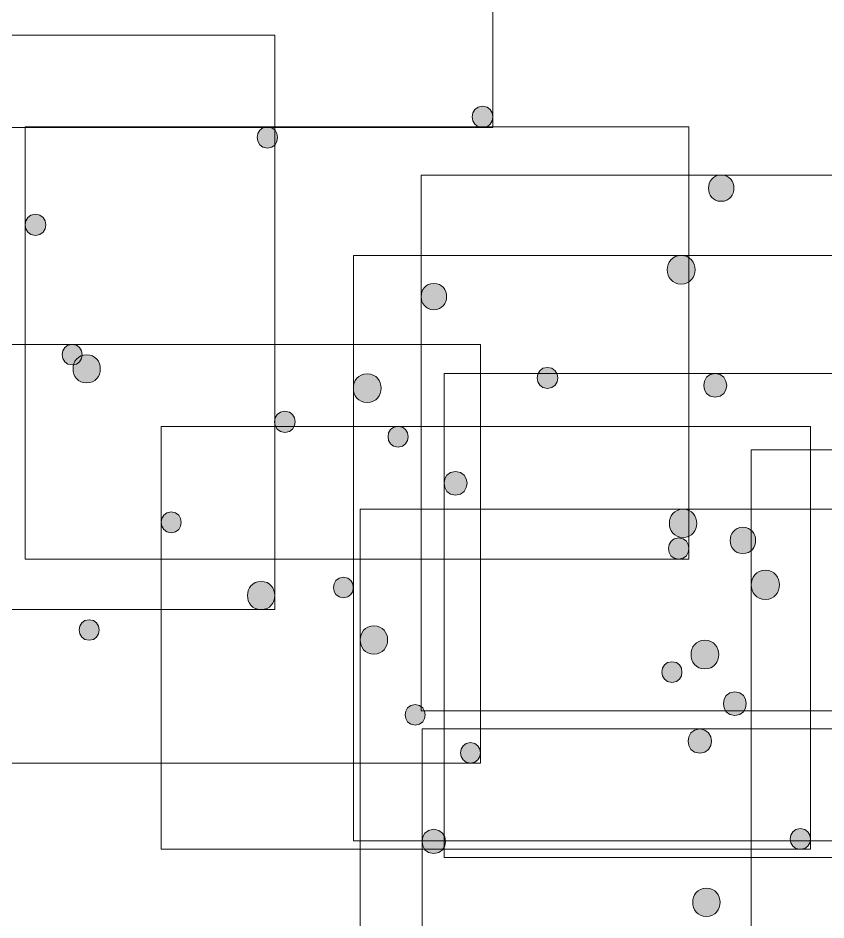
# Model space of a CAD drawing. Header units: inches. Extents: x -261 to 1116, y -954 to 202.
# Drawn here: x 688.9 to 857.2, y -671.4 to -483.5 of the extents above; entities that cross this region are included whole.
import ezdxf

# ---------------------------------------------------------------- set-up
doc = ezdxf.new("R2010")
doc.units = ezdxf.units.IN
doc.header["$MEASUREMENT"] = 0
doc.layers.add('Layer 1', color=7, linetype='Continuous')

# ---------------------------------------------------------------- blocks, each defined once
blk = doc.blocks.new('block 111')
at = {"layer": 'Layer 1', "true_color": 0x231f20}
h = blk.add_hatch(color=250, dxfattribs=at)
h.dxf.hatch_style = 2
edge = h.paths.add_edge_path()
edge.add_spline(control_points=[(991.38, -648.55), (995.3, -648.55), (995.31, -642.47), (991.38, -642.47), (987.47, -642.47), (987.46, -648.55), (991.38, -648.55), (991.38, -648.55), (991.38, -648.55), (991.38, -648.55)], knot_values=[0, 0, 0, 0, 1, 1, 1, 2, 2, 2, 3, 3, 3, 3], degree=3, periodic=1)
at = {"layer": 'Layer 1', "lineweight": 0}
blk.add_open_spline([(991.38, -648.55), (995.3, -648.55), (995.31, -642.47), (991.38, -642.47), (987.47, -642.47), (987.46, -648.55), (991.38, -648.55), (991.38, -648.55), (991.38, -648.55), (991.38, -648.55)], degree=3, knots=[0, 0, 0, 0, 1, 1, 1, 2, 2, 2, 3, 3, 3, 3], dxfattribs=at)
blk = doc.blocks.new('block 112')
at = {"layer": 'Layer 1', "true_color": 0x231f20}
h = blk.add_hatch(color=250, dxfattribs=at)
h.dxf.hatch_style = 2
edge = h.paths.add_edge_path()
edge.add_spline(control_points=[(1029.03, -697.5), (1032.95, -697.5), (1032.96, -691.41), (1029.03, -691.41), (1025.12, -691.41), (1025.11, -697.5), (1029.03, -697.5), (1029.03, -697.5), (1029.03, -697.5), (1029.03, -697.5)], knot_values=[0, 0, 0, 0, 1, 1, 1, 2, 2, 2, 3, 3, 3, 3], degree=3, periodic=1)
at = {"layer": 'Layer 1', "lineweight": 0}
blk.add_open_spline([(1029.03, -697.5), (1032.95, -697.5), (1032.96, -691.41), (1029.03, -691.41), (1025.12, -691.41), (1025.11, -697.5), (1029.03, -697.5), (1029.03, -697.5), (1029.03, -697.5), (1029.03, -697.5)], degree=3, knots=[0, 0, 0, 0, 1, 1, 1, 2, 2, 2, 3, 3, 3, 3], dxfattribs=at)
blk = doc.blocks.new('block 113')
at = {"layer": 'Layer 1', "true_color": 0x231f20}
h = blk.add_hatch(color=250, dxfattribs=at)
h.dxf.hatch_style = 2
edge = h.paths.add_edge_path()
edge.add_spline(control_points=[(916.09, -661.1), (920, -661.1), (920.01, -655.02), (916.09, -655.02), (912.17, -655.02), (912.16, -661.1), (916.09, -661.1), (916.09, -661.1), (916.09, -661.1), (916.09, -661.1)], knot_values=[0, 0, 0, 0, 1, 1, 1, 2, 2, 2, 3, 3, 3, 3], degree=3, periodic=1)
at = {"layer": 'Layer 1', "lineweight": 0}
blk.add_open_spline([(916.09, -661.1), (920, -661.1), (920.01, -655.02), (916.09, -655.02), (912.17, -655.02), (912.16, -661.1), (916.09, -661.1), (916.09, -661.1), (916.09, -661.1), (916.09, -661.1)], degree=3, knots=[0, 0, 0, 0, 1, 1, 1, 2, 2, 2, 3, 3, 3, 3], dxfattribs=at)
blk = doc.blocks.new('block 114')
at = {"layer": 'Layer 1', "true_color": 0x231f20}
h = blk.add_hatch(color=250, dxfattribs=at)
h.dxf.hatch_style = 2
edge = h.paths.add_edge_path()
edge.add_spline(control_points=[(911.07, -579.53), (914.98, -579.53), (914.99, -573.44), (911.07, -573.44), (907.15, -573.44), (907.14, -579.53), (911.07, -579.53), (911.07, -579.53), (911.07, -579.53), (911.07, -579.53)], knot_values=[0, 0, 0, 0, 1, 1, 1, 2, 2, 2, 3, 3, 3, 3], degree=3, periodic=1)
at = {"layer": 'Layer 1', "lineweight": 0}
blk.add_open_spline([(911.07, -579.53), (914.98, -579.53), (914.99, -573.44), (911.07, -573.44), (907.15, -573.44), (907.14, -579.53), (911.07, -579.53), (911.07, -579.53), (911.07, -579.53), (911.07, -579.53)], degree=3, knots=[0, 0, 0, 0, 1, 1, 1, 2, 2, 2, 3, 3, 3, 3], dxfattribs=at)
blk = doc.blocks.new('block 115')
at = {"layer": 'Layer 1', "true_color": 0x231f20}
h = blk.add_hatch(color=250, dxfattribs=at)
h.dxf.hatch_style = 2
edge = h.paths.add_edge_path()
edge.add_spline(control_points=[(844.55, -604.63), (848.47, -604.63), (848.48, -598.54), (844.55, -598.54), (840.64, -598.54), (840.63, -604.63), (844.55, -604.63), (844.55, -604.63), (844.55, -604.63), (844.55, -604.63)], knot_values=[0, 0, 0, 0, 1, 1, 1, 2, 2, 2, 3, 3, 3, 3], degree=3, periodic=1)
at = {"layer": 'Layer 1', "lineweight": 0}
blk.add_open_spline([(844.55, -604.63), (848.47, -604.63), (848.48, -598.54), (844.55, -598.54), (840.64, -598.54), (840.63, -604.63), (844.55, -604.63), (844.55, -604.63), (844.55, -604.63), (844.55, -604.63)], degree=3, knots=[0, 0, 0, 0, 1, 1, 1, 2, 2, 2, 3, 3, 3, 3], dxfattribs=at)
blk = doc.blocks.new('block 110')
at = {"layer": 'Layer 1', "lineweight": 0}
blk.add_lwpolyline([(841.62, -697.5), (1031.97, -697.5), (1031.97, -573.44), (841.62, -573.44), (841.62, -697.5)], dxfattribs=at)
at = {"layer": 'Layer 1'}
for name in ['block 114', 'block 115', 'block 111', 'block 113', 'block 112']:
    blk.add_blockref(name, (0, 0), dxfattribs=at)
blk = doc.blocks.new('block 136')
at = {"layer": 'Layer 1', "true_color": 0x231f20}
h = blk.add_hatch(color=250, dxfattribs=at)
h.dxf.hatch_style = 2
edge = h.paths.add_edge_path()
edge.add_spline(control_points=[(799.17, -560.69), (802.01, -560.69), (802.01, -556.27), (799.17, -556.27), (796.32, -556.27), (796.32, -560.69), (799.17, -560.69), (799.17, -560.69), (799.17, -560.69), (799.17, -560.69)], knot_values=[0, 0, 0, 0, 1, 1, 1, 2, 2, 2, 3, 3, 3, 3], degree=3, periodic=1)
at = {"layer": 'Layer 1', "lineweight": 0}
blk.add_open_spline([(799.17, -560.69), (802.01, -560.69), (802.01, -556.27), (799.17, -556.27), (796.32, -556.27), (796.32, -560.69), (799.17, -560.69), (799.17, -560.69), (799.17, -560.69), (799.17, -560.69)], degree=3, knots=[0, 0, 0, 0, 1, 1, 1, 2, 2, 2, 3, 3, 3, 3], dxfattribs=at)
blk = doc.blocks.new('block 137')
at = {"layer": 'Layer 1', "true_color": 0x231f20}
h = blk.add_hatch(color=250, dxfattribs=at)
h.dxf.hatch_style = 2
edge = h.paths.add_edge_path()
edge.add_spline(control_points=[(826.5, -596.23), (829.35, -596.23), (829.35, -591.81), (826.5, -591.81), (823.66, -591.81), (823.65, -596.23), (826.5, -596.23), (826.5, -596.23), (826.5, -596.23), (826.5, -596.23)], knot_values=[0, 0, 0, 0, 1, 1, 1, 2, 2, 2, 3, 3, 3, 3], degree=3, periodic=1)
at = {"layer": 'Layer 1', "lineweight": 0}
blk.add_open_spline([(826.5, -596.23), (829.35, -596.23), (829.35, -591.81), (826.5, -591.81), (823.66, -591.81), (823.65, -596.23), (826.5, -596.23), (826.5, -596.23), (826.5, -596.23), (826.5, -596.23)], degree=3, knots=[0, 0, 0, 0, 1, 1, 1, 2, 2, 2, 3, 3, 3, 3], dxfattribs=at)
blk = doc.blocks.new('block 138')
at = {"layer": 'Layer 1', "true_color": 0x231f20}
h = blk.add_hatch(color=250, dxfattribs=at)
h.dxf.hatch_style = 2
edge = h.paths.add_edge_path()
edge.add_spline(control_points=[(744.49, -569.81), (747.33, -569.81), (747.34, -565.39), (744.49, -565.39), (741.65, -565.39), (741.64, -569.81), (744.49, -569.81), (744.49, -569.81), (744.49, -569.81), (744.49, -569.81)], knot_values=[0, 0, 0, 0, 1, 1, 1, 2, 2, 2, 3, 3, 3, 3], degree=3, periodic=1)
at = {"layer": 'Layer 1', "lineweight": 0}
blk.add_open_spline([(744.49, -569.81), (747.33, -569.81), (747.34, -565.39), (744.49, -565.39), (741.65, -565.39), (741.64, -569.81), (744.49, -569.81), (744.49, -569.81), (744.49, -569.81), (744.49, -569.81)], degree=3, knots=[0, 0, 0, 0, 1, 1, 1, 2, 2, 2, 3, 3, 3, 3], dxfattribs=at)
blk = doc.blocks.new('block 139')
at = {"layer": 'Layer 1', "true_color": 0x231f20}
h = blk.add_hatch(color=250, dxfattribs=at)
h.dxf.hatch_style = 2
edge = h.paths.add_edge_path()
edge.add_spline(control_points=[(740.84, -510.57), (743.69, -510.57), (743.69, -506.16), (740.84, -506.16), (738, -506.16), (738, -510.57), (740.84, -510.57), (740.84, -510.57), (740.84, -510.57), (740.84, -510.57)], knot_values=[0, 0, 0, 0, 1, 1, 1, 2, 2, 2, 3, 3, 3, 3], degree=3, periodic=1)
at = {"layer": 'Layer 1', "lineweight": 0}
blk.add_open_spline([(740.84, -510.57), (743.69, -510.57), (743.69, -506.16), (740.84, -506.16), (738, -506.16), (738, -510.57), (740.84, -510.57), (740.84, -510.57), (740.84, -510.57), (740.84, -510.57)], degree=3, knots=[0, 0, 0, 0, 1, 1, 1, 2, 2, 2, 3, 3, 3, 3], dxfattribs=at)
blk = doc.blocks.new('block 140')
at = {"layer": 'Layer 1', "true_color": 0x231f20}
h = blk.add_hatch(color=250, dxfattribs=at)
h.dxf.hatch_style = 2
edge = h.paths.add_edge_path()
edge.add_spline(control_points=[(692.55, -528.8), (695.39, -528.8), (695.4, -524.38), (692.55, -524.38), (689.7, -524.38), (689.7, -528.8), (692.55, -528.8), (692.55, -528.8), (692.55, -528.8), (692.55, -528.8)], knot_values=[0, 0, 0, 0, 1, 1, 1, 2, 2, 2, 3, 3, 3, 3], degree=3, periodic=1)
at = {"layer": 'Layer 1', "lineweight": 0}
blk.add_open_spline([(692.55, -528.8), (695.39, -528.8), (695.4, -524.38), (692.55, -524.38), (689.7, -524.38), (689.7, -528.8), (692.55, -528.8), (692.55, -528.8), (692.55, -528.8), (692.55, -528.8)], degree=3, knots=[0, 0, 0, 0, 1, 1, 1, 2, 2, 2, 3, 3, 3, 3], dxfattribs=at)
blk = doc.blocks.new('block 148')
at = {"layer": 'Layer 1', "true_color": 0x231f20}
h = blk.add_hatch(color=250, dxfattribs=at)
h.dxf.hatch_style = 2
edge = h.paths.add_edge_path()
edge.add_spline(control_points=[(839.87, -595.06), (843.39, -595.06), (843.4, -589.58), (839.87, -589.58), (836.34, -589.58), (836.34, -595.06), (839.87, -595.06), (839.87, -595.06), (839.87, -595.06), (839.87, -595.06)], knot_values=[0, 0, 0, 0, 1, 1, 1, 2, 2, 2, 3, 3, 3, 3], degree=3, periodic=1)
at = {"layer": 'Layer 1', "lineweight": 0}
blk.add_open_spline([(839.87, -595.06), (843.39, -595.06), (843.4, -589.58), (839.87, -589.58), (836.34, -589.58), (836.34, -595.06), (839.87, -595.06), (839.87, -595.06), (839.87, -595.06), (839.87, -595.06)], degree=3, knots=[0, 0, 0, 0, 1, 1, 1, 2, 2, 2, 3, 3, 3, 3], dxfattribs=at)
blk = doc.blocks.new('block 149')
at = {"layer": 'Layer 1', "true_color": 0x231f20}
h = blk.add_hatch(color=250, dxfattribs=at)
h.dxf.hatch_style = 2
edge = h.paths.add_edge_path()
edge.add_spline(control_points=[(835.35, -521.68), (838.87, -521.68), (838.88, -516.2), (835.35, -516.2), (831.83, -516.2), (831.82, -521.68), (835.35, -521.68), (835.35, -521.68), (835.35, -521.68), (835.35, -521.68)], knot_values=[0, 0, 0, 0, 1, 1, 1, 2, 2, 2, 3, 3, 3, 3], degree=3, periodic=1)
at = {"layer": 'Layer 1', "lineweight": 0}
blk.add_open_spline([(835.35, -521.68), (838.87, -521.68), (838.88, -516.2), (835.35, -516.2), (831.83, -516.2), (831.82, -521.68), (835.35, -521.68), (835.35, -521.68), (835.35, -521.68), (835.35, -521.68)], degree=3, knots=[0, 0, 0, 0, 1, 1, 1, 2, 2, 2, 3, 3, 3, 3], dxfattribs=at)
blk = doc.blocks.new('block 150')
at = {"layer": 'Layer 1', "true_color": 0x231f20}
h = blk.add_hatch(color=250, dxfattribs=at)
h.dxf.hatch_style = 2
edge = h.paths.add_edge_path()
edge.add_spline(control_points=[(775.52, -544.26), (779.04, -544.26), (779.05, -538.78), (775.52, -538.78), (771.99, -538.78), (771.99, -544.26), (775.52, -544.26), (775.52, -544.26), (775.52, -544.26), (775.52, -544.26)], knot_values=[0, 0, 0, 0, 1, 1, 1, 2, 2, 2, 3, 3, 3, 3], degree=3, periodic=1)
at = {"layer": 'Layer 1', "lineweight": 0}
blk.add_open_spline([(775.52, -544.26), (779.04, -544.26), (779.05, -538.78), (775.52, -538.78), (771.99, -538.78), (771.99, -544.26), (775.52, -544.26), (775.52, -544.26), (775.52, -544.26), (775.52, -544.26)], degree=3, knots=[0, 0, 0, 0, 1, 1, 1, 2, 2, 2, 3, 3, 3, 3], dxfattribs=at)
blk = doc.blocks.new('block 152')
at = {"layer": 'Layer 1', "true_color": 0x231f20}
h = blk.add_hatch(color=250, dxfattribs=at)
h.dxf.hatch_style = 2
edge = h.paths.add_edge_path()
edge.add_spline(control_points=[(703.22, -559.52), (706.99, -559.52), (707, -553.65), (703.22, -553.65), (699.44, -553.65), (699.43, -559.52), (703.22, -559.52), (703.22, -559.52), (703.22, -559.52), (703.22, -559.52)], knot_values=[0, 0, 0, 0, 1, 1, 1, 2, 2, 2, 3, 3, 3, 3], degree=3, periodic=1)
at = {"layer": 'Layer 1', "lineweight": 0}
blk.add_open_spline([(703.22, -559.52), (706.99, -559.52), (707, -553.65), (703.22, -553.65), (699.44, -553.65), (699.43, -559.52), (703.22, -559.52), (703.22, -559.52), (703.22, -559.52), (703.22, -559.52)], degree=3, knots=[0, 0, 0, 0, 1, 1, 1, 2, 2, 2, 3, 3, 3, 3], dxfattribs=at)
blk = doc.blocks.new('block 153')
at = {"layer": 'Layer 1', "true_color": 0x231f20}
h = blk.add_hatch(color=250, dxfattribs=at)
h.dxf.hatch_style = 2
edge = h.paths.add_edge_path()
edge.add_spline(control_points=[(739.54, -606.74), (743.32, -606.74), (743.32, -600.87), (739.54, -600.87), (735.76, -600.87), (735.75, -606.74), (739.54, -606.74), (739.54, -606.74), (739.54, -606.74), (739.54, -606.74)], knot_values=[0, 0, 0, 0, 1, 1, 1, 2, 2, 2, 3, 3, 3, 3], degree=3, periodic=1)
at = {"layer": 'Layer 1', "lineweight": 0}
blk.add_open_spline([(739.54, -606.74), (743.32, -606.74), (743.32, -600.87), (739.54, -600.87), (735.76, -600.87), (735.75, -606.74), (739.54, -606.74), (739.54, -606.74), (739.54, -606.74), (739.54, -606.74)], degree=3, knots=[0, 0, 0, 0, 1, 1, 1, 2, 2, 2, 3, 3, 3, 3], dxfattribs=at)
blk = doc.blocks.new('block 154')
at = {"layer": 'Layer 1', "true_color": 0x231f20}
h = blk.add_hatch(color=250, dxfattribs=at)
h.dxf.hatch_style = 2
edge = h.paths.add_edge_path()
edge.add_spline(control_points=[(630.57, -571.63), (634.35, -571.63), (634.36, -565.76), (630.57, -565.76), (626.79, -565.76), (626.79, -571.63), (630.57, -571.63), (630.57, -571.63), (630.57, -571.63), (630.57, -571.63)], knot_values=[0, 0, 0, 0, 1, 1, 1, 2, 2, 2, 3, 3, 3, 3], degree=3, periodic=1)
at = {"layer": 'Layer 1', "lineweight": 0}
blk.add_open_spline([(630.57, -571.63), (634.35, -571.63), (634.36, -565.76), (630.57, -565.76), (626.79, -565.76), (626.79, -571.63), (630.57, -571.63), (630.57, -571.63), (630.57, -571.63), (630.57, -571.63)], degree=3, knots=[0, 0, 0, 0, 1, 1, 1, 2, 2, 2, 3, 3, 3, 3], dxfattribs=at)
blk = doc.blocks.new('block 155')
at = {"layer": 'Layer 1', "true_color": 0x231f20}
h = blk.add_hatch(color=250, dxfattribs=at)
h.dxf.hatch_style = 2
edge = h.paths.add_edge_path()
edge.add_spline(control_points=[(625.73, -492.93), (629.51, -492.93), (629.51, -487.06), (625.73, -487.06), (621.95, -487.06), (621.94, -492.93), (625.73, -492.93), (625.73, -492.93), (625.73, -492.93), (625.73, -492.93)], knot_values=[0, 0, 0, 0, 1, 1, 1, 2, 2, 2, 3, 3, 3, 3], degree=3, periodic=1)
at = {"layer": 'Layer 1', "lineweight": 0}
blk.add_open_spline([(625.73, -492.93), (629.51, -492.93), (629.51, -487.06), (625.73, -487.06), (621.95, -487.06), (621.94, -492.93), (625.73, -492.93), (625.73, -492.93), (625.73, -492.93), (625.73, -492.93)], degree=3, knots=[0, 0, 0, 0, 1, 1, 1, 2, 2, 2, 3, 3, 3, 3], dxfattribs=at)
blk = doc.blocks.new('block 156')
at = {"layer": 'Layer 1', "true_color": 0x231f20}
h = blk.add_hatch(color=250, dxfattribs=at)
h.dxf.hatch_style = 2
edge = h.paths.add_edge_path()
edge.add_spline(control_points=[(561.56, -517.14), (565.34, -517.14), (565.34, -511.27), (561.56, -511.27), (557.78, -511.27), (557.77, -517.14), (561.56, -517.14), (561.56, -517.14), (561.56, -517.14), (561.56, -517.14)], knot_values=[0, 0, 0, 0, 1, 1, 1, 2, 2, 2, 3, 3, 3, 3], degree=3, periodic=1)
at = {"layer": 'Layer 1', "lineweight": 0}
blk.add_open_spline([(561.56, -517.14), (565.34, -517.14), (565.34, -511.27), (561.56, -511.27), (557.78, -511.27), (557.77, -517.14), (561.56, -517.14), (561.56, -517.14), (561.56, -517.14), (561.56, -517.14)], degree=3, knots=[0, 0, 0, 0, 1, 1, 1, 2, 2, 2, 3, 3, 3, 3], dxfattribs=at)
blk = doc.blocks.new('block 151')
at = {"layer": 'Layer 1', "lineweight": 0}
blk.add_lwpolyline([(558.72, -606.74), (742.37, -606.74), (742.37, -487.06), (558.72, -487.06), (558.72, -606.74)], dxfattribs=at)
at = {"layer": 'Layer 1'}
for name in ['block 155', 'block 156', 'block 152', 'block 154', 'block 153']:
    blk.add_blockref(name, (0, 0), dxfattribs=at)
blk = doc.blocks.new('block 158')
at = {"layer": 'Layer 1', "true_color": 0x231f20}
h = blk.add_hatch(color=250, dxfattribs=at)
h.dxf.hatch_style = 2
edge = h.paths.add_edge_path()
edge.add_spline(control_points=[(899.41, -618.61), (902.59, -618.61), (902.59, -613.66), (899.41, -613.66), (896.22, -613.66), (896.22, -618.61), (899.41, -618.61), (899.41, -618.61), (899.41, -618.61), (899.41, -618.61)], knot_values=[0, 0, 0, 0, 1, 1, 1, 2, 2, 2, 3, 3, 3, 3], degree=3, periodic=1)
at = {"layer": 'Layer 1', "lineweight": 0}
blk.add_open_spline([(899.41, -618.61), (902.59, -618.61), (902.59, -613.66), (899.41, -613.66), (896.22, -613.66), (896.22, -618.61), (899.41, -618.61), (899.41, -618.61), (899.41, -618.61), (899.41, -618.61)], degree=3, knots=[0, 0, 0, 0, 1, 1, 1, 2, 2, 2, 3, 3, 3, 3], dxfattribs=at)
blk = doc.blocks.new('block 159')
at = {"layer": 'Layer 1', "true_color": 0x231f20}
h = blk.add_hatch(color=250, dxfattribs=at)
h.dxf.hatch_style = 2
edge = h.paths.add_edge_path()
edge.add_spline(control_points=[(930.01, -658.4), (933.2, -658.4), (933.2, -653.45), (930.01, -653.45), (926.83, -653.45), (926.82, -658.4), (930.01, -658.4), (930.01, -658.4), (930.01, -658.4), (930.01, -658.4)], knot_values=[0, 0, 0, 0, 1, 1, 1, 2, 2, 2, 3, 3, 3, 3], degree=3, periodic=1)
at = {"layer": 'Layer 1', "lineweight": 0}
blk.add_open_spline([(930.01, -658.4), (933.2, -658.4), (933.2, -653.45), (930.01, -653.45), (926.83, -653.45), (926.82, -658.4), (930.01, -658.4), (930.01, -658.4), (930.01, -658.4), (930.01, -658.4)], degree=3, knots=[0, 0, 0, 0, 1, 1, 1, 2, 2, 2, 3, 3, 3, 3], dxfattribs=at)
blk = doc.blocks.new('block 160')
at = {"layer": 'Layer 1', "true_color": 0x231f20}
h = blk.add_hatch(color=250, dxfattribs=at)
h.dxf.hatch_style = 2
edge = h.paths.add_edge_path()
edge.add_spline(control_points=[(838.19, -628.81), (841.37, -628.81), (841.38, -623.86), (838.19, -623.86), (835.01, -623.86), (835, -628.81), (838.19, -628.81), (838.19, -628.81), (838.19, -628.81), (838.19, -628.81)], knot_values=[0, 0, 0, 0, 1, 1, 1, 2, 2, 2, 3, 3, 3, 3], degree=3, periodic=1)
at = {"layer": 'Layer 1', "lineweight": 0}
blk.add_open_spline([(838.19, -628.81), (841.37, -628.81), (841.38, -623.86), (838.19, -623.86), (835.01, -623.86), (835, -628.81), (838.19, -628.81), (838.19, -628.81), (838.19, -628.81), (838.19, -628.81)], degree=3, knots=[0, 0, 0, 0, 1, 1, 1, 2, 2, 2, 3, 3, 3, 3], dxfattribs=at)
blk = doc.blocks.new('block 161')
at = {"layer": 'Layer 1', "true_color": 0x231f20}
h = blk.add_hatch(color=250, dxfattribs=at)
h.dxf.hatch_style = 2
edge = h.paths.add_edge_path()
edge.add_spline(control_points=[(834.11, -562.49), (837.29, -562.49), (837.3, -557.55), (834.11, -557.55), (830.93, -557.55), (830.92, -562.49), (834.11, -562.49), (834.11, -562.49), (834.11, -562.49), (834.11, -562.49)], knot_values=[0, 0, 0, 0, 1, 1, 1, 2, 2, 2, 3, 3, 3, 3], degree=3, periodic=1)
at = {"layer": 'Layer 1', "lineweight": 0}
blk.add_open_spline([(834.11, -562.49), (837.29, -562.49), (837.3, -557.55), (834.11, -557.55), (830.93, -557.55), (830.92, -562.49), (834.11, -562.49), (834.11, -562.49), (834.11, -562.49), (834.11, -562.49)], degree=3, knots=[0, 0, 0, 0, 1, 1, 1, 2, 2, 2, 3, 3, 3, 3], dxfattribs=at)
blk = doc.blocks.new('block 162')
at = {"layer": 'Layer 1', "true_color": 0x231f20}
h = blk.add_hatch(color=250, dxfattribs=at)
h.dxf.hatch_style = 2
edge = h.paths.add_edge_path()
edge.add_spline(control_points=[(780.04, -582.9), (783.22, -582.9), (783.22, -577.95), (780.04, -577.95), (776.85, -577.95), (776.85, -582.9), (780.04, -582.9), (780.04, -582.9), (780.04, -582.9), (780.04, -582.9)], knot_values=[0, 0, 0, 0, 1, 1, 1, 2, 2, 2, 3, 3, 3, 3], degree=3, periodic=1)
at = {"layer": 'Layer 1', "lineweight": 0}
blk.add_open_spline([(780.04, -582.9), (783.22, -582.9), (783.22, -577.95), (780.04, -577.95), (776.85, -577.95), (776.85, -582.9), (780.04, -582.9), (780.04, -582.9), (780.04, -582.9), (780.04, -582.9)], degree=3, knots=[0, 0, 0, 0, 1, 1, 1, 2, 2, 2, 3, 3, 3, 3], dxfattribs=at)
blk = doc.blocks.new('block 157')
at = {"layer": 'Layer 1', "lineweight": 0}
blk.add_lwpolyline([(777.65, -658.4), (932.4, -658.4), (932.4, -557.55), (777.65, -557.55), (777.65, -658.4)], dxfattribs=at)
at = {"layer": 'Layer 1'}
for name in ['block 161', 'block 162', 'block 158', 'block 160', 'block 159']:
    blk.add_blockref(name, (0, 0), dxfattribs=at)
blk = doc.blocks.new('block 334')
at = {"layer": 'Layer 1', "true_color": 0x231f20}
h = blk.add_hatch(color=250, dxfattribs=at)
h.dxf.hatch_style = 2
edge = h.paths.add_edge_path()
edge.add_spline(control_points=[(825.1, -621.91), (827.88, -621.91), (827.88, -617.59), (825.1, -617.59), (822.32, -617.59), (822.31, -621.91), (825.1, -621.91), (825.1, -621.91), (825.1, -621.91), (825.1, -621.91)], knot_values=[0, 0, 0, 0, 1, 1, 1, 2, 2, 2, 3, 3, 3, 3], degree=3, periodic=1)
at = {"layer": 'Layer 1', "lineweight": 0}
blk.add_open_spline([(825.1, -621.91), (827.88, -621.91), (827.88, -617.59), (825.1, -617.59), (822.32, -617.59), (822.31, -621.91), (825.1, -621.91), (825.1, -621.91), (825.1, -621.91), (825.1, -621.91)], degree=3, knots=[0, 0, 0, 0, 1, 1, 1, 2, 2, 2, 3, 3, 3, 3], dxfattribs=at)
blk = doc.blocks.new('block 335')
at = {"layer": 'Layer 1', "true_color": 0x231f20}
h = blk.add_hatch(color=250, dxfattribs=at)
h.dxf.hatch_style = 2
edge = h.paths.add_edge_path()
edge.add_spline(control_points=[(851.83, -656.67), (854.61, -656.67), (854.62, -652.35), (851.83, -652.35), (849.05, -652.35), (849.05, -656.67), (851.83, -656.67), (851.83, -656.67), (851.83, -656.67), (851.83, -656.67)], knot_values=[0, 0, 0, 0, 1, 1, 1, 2, 2, 2, 3, 3, 3, 3], degree=3, periodic=1)
at = {"layer": 'Layer 1', "lineweight": 0}
blk.add_open_spline([(851.83, -656.67), (854.61, -656.67), (854.62, -652.35), (851.83, -652.35), (849.05, -652.35), (849.05, -656.67), (851.83, -656.67), (851.83, -656.67), (851.83, -656.67), (851.83, -656.67)], degree=3, knots=[0, 0, 0, 0, 1, 1, 1, 2, 2, 2, 3, 3, 3, 3], dxfattribs=at)
blk = doc.blocks.new('block 336')
at = {"layer": 'Layer 1', "true_color": 0x231f20}
h = blk.add_hatch(color=250, dxfattribs=at)
h.dxf.hatch_style = 2
edge = h.paths.add_edge_path()
edge.add_spline(control_points=[(771.63, -630.82), (774.41, -630.82), (774.41, -626.5), (771.63, -626.5), (768.84, -626.5), (768.84, -630.82), (771.63, -630.82), (771.63, -630.82), (771.63, -630.82), (771.63, -630.82)], knot_values=[0, 0, 0, 0, 1, 1, 1, 2, 2, 2, 3, 3, 3, 3], degree=3, periodic=1)
at = {"layer": 'Layer 1', "lineweight": 0}
blk.add_open_spline([(771.63, -630.82), (774.41, -630.82), (774.41, -626.5), (771.63, -626.5), (768.84, -626.5), (768.84, -630.82), (771.63, -630.82), (771.63, -630.82), (771.63, -630.82), (771.63, -630.82)], degree=3, knots=[0, 0, 0, 0, 1, 1, 1, 2, 2, 2, 3, 3, 3, 3], dxfattribs=at)
blk = doc.blocks.new('block 337')
at = {"layer": 'Layer 1', "true_color": 0x231f20}
h = blk.add_hatch(color=250, dxfattribs=at)
h.dxf.hatch_style = 2
edge = h.paths.add_edge_path()
edge.add_spline(control_points=[(768.06, -572.9), (770.84, -572.9), (770.85, -568.57), (768.06, -568.57), (765.28, -568.57), (765.27, -572.9), (768.06, -572.9), (768.06, -572.9), (768.06, -572.9), (768.06, -572.9)], knot_values=[0, 0, 0, 0, 1, 1, 1, 2, 2, 2, 3, 3, 3, 3], degree=3, periodic=1)
at = {"layer": 'Layer 1', "lineweight": 0}
blk.add_open_spline([(768.06, -572.9), (770.84, -572.9), (770.85, -568.57), (768.06, -568.57), (765.28, -568.57), (765.27, -572.9), (768.06, -572.9), (768.06, -572.9), (768.06, -572.9), (768.06, -572.9)], degree=3, knots=[0, 0, 0, 0, 1, 1, 1, 2, 2, 2, 3, 3, 3, 3], dxfattribs=at)
blk = doc.blocks.new('block 338')
at = {"layer": 'Layer 1', "true_color": 0x231f20}
h = blk.add_hatch(color=250, dxfattribs=at)
h.dxf.hatch_style = 2
edge = h.paths.add_edge_path()
edge.add_spline(control_points=[(720.83, -590.72), (723.61, -590.72), (723.61, -586.4), (720.83, -586.4), (718.05, -586.4), (718.04, -590.72), (720.83, -590.72), (720.83, -590.72), (720.83, -590.72), (720.83, -590.72)], knot_values=[0, 0, 0, 0, 1, 1, 1, 2, 2, 2, 3, 3, 3, 3], degree=3, periodic=1)
at = {"layer": 'Layer 1', "lineweight": 0}
blk.add_open_spline([(720.83, -590.72), (723.61, -590.72), (723.61, -586.4), (720.83, -586.4), (718.05, -586.4), (718.04, -590.72), (720.83, -590.72), (720.83, -590.72), (720.83, -590.72), (720.83, -590.72)], degree=3, knots=[0, 0, 0, 0, 1, 1, 1, 2, 2, 2, 3, 3, 3, 3], dxfattribs=at)
blk = doc.blocks.new('block 339')
at = {"layer": 'Layer 1', "true_color": 0x231f20}
h = blk.add_hatch(color=250, dxfattribs=at)
h.dxf.hatch_style = 2
edge = h.paths.add_edge_path()
edge.add_spline(control_points=[(756.68, -604.29), (759.43, -604.29), (759.43, -600.01), (756.68, -600.01), (753.92, -600.01), (753.92, -604.29), (756.68, -604.29), (756.68, -604.29), (756.68, -604.29), (756.68, -604.29)], knot_values=[0, 0, 0, 0, 1, 1, 1, 2, 2, 2, 3, 3, 3, 3], degree=3, periodic=1)
at = {"layer": 'Layer 1', "lineweight": 0}
blk.add_open_spline([(756.68, -604.29), (759.43, -604.29), (759.43, -600.01), (756.68, -600.01), (753.92, -600.01), (753.92, -604.29), (756.68, -604.29), (756.68, -604.29), (756.68, -604.29), (756.68, -604.29)], degree=3, knots=[0, 0, 0, 0, 1, 1, 1, 2, 2, 2, 3, 3, 3, 3], dxfattribs=at)
blk = doc.blocks.new('block 340')
at = {"layer": 'Layer 1', "true_color": 0x231f20}
h = blk.add_hatch(color=250, dxfattribs=at)
h.dxf.hatch_style = 2
edge = h.paths.add_edge_path()
edge.add_spline(control_points=[(783.15, -638.71), (785.9, -638.71), (785.91, -634.43), (783.15, -634.43), (780.4, -634.43), (780.39, -638.71), (783.15, -638.71), (783.15, -638.71), (783.15, -638.71), (783.15, -638.71)], knot_values=[0, 0, 0, 0, 1, 1, 1, 2, 2, 2, 3, 3, 3, 3], degree=3, periodic=1)
at = {"layer": 'Layer 1', "lineweight": 0}
blk.add_open_spline([(783.15, -638.71), (785.9, -638.71), (785.91, -634.43), (783.15, -634.43), (780.4, -634.43), (780.39, -638.71), (783.15, -638.71), (783.15, -638.71), (783.15, -638.71), (783.15, -638.71)], degree=3, knots=[0, 0, 0, 0, 1, 1, 1, 2, 2, 2, 3, 3, 3, 3], dxfattribs=at)
blk = doc.blocks.new('block 341')
at = {"layer": 'Layer 1', "true_color": 0x231f20}
h = blk.add_hatch(color=250, dxfattribs=at)
h.dxf.hatch_style = 2
edge = h.paths.add_edge_path()
edge.add_spline(control_points=[(703.73, -613.12), (706.48, -613.12), (706.49, -608.84), (703.73, -608.84), (700.97, -608.84), (700.97, -613.12), (703.73, -613.12), (703.73, -613.12), (703.73, -613.12), (703.73, -613.12)], knot_values=[0, 0, 0, 0, 1, 1, 1, 2, 2, 2, 3, 3, 3, 3], degree=3, periodic=1)
at = {"layer": 'Layer 1', "lineweight": 0}
blk.add_open_spline([(703.73, -613.12), (706.48, -613.12), (706.49, -608.84), (703.73, -608.84), (700.97, -608.84), (700.97, -613.12), (703.73, -613.12), (703.73, -613.12), (703.73, -613.12), (703.73, -613.12)], degree=3, knots=[0, 0, 0, 0, 1, 1, 1, 2, 2, 2, 3, 3, 3, 3], dxfattribs=at)
blk = doc.blocks.new('block 342')
at = {"layer": 'Layer 1', "true_color": 0x231f20}
h = blk.add_hatch(color=250, dxfattribs=at)
h.dxf.hatch_style = 2
edge = h.paths.add_edge_path()
edge.add_spline(control_points=[(700.2, -555.76), (702.95, -555.76), (702.96, -551.48), (700.2, -551.48), (697.44, -551.48), (697.44, -555.76), (700.2, -555.76), (700.2, -555.76), (700.2, -555.76), (700.2, -555.76)], knot_values=[0, 0, 0, 0, 1, 1, 1, 2, 2, 2, 3, 3, 3, 3], degree=3, periodic=1)
at = {"layer": 'Layer 1', "lineweight": 0}
blk.add_open_spline([(700.2, -555.76), (702.95, -555.76), (702.96, -551.48), (700.2, -551.48), (697.44, -551.48), (697.44, -555.76), (700.2, -555.76), (700.2, -555.76), (700.2, -555.76), (700.2, -555.76)], degree=3, knots=[0, 0, 0, 0, 1, 1, 1, 2, 2, 2, 3, 3, 3, 3], dxfattribs=at)
blk = doc.blocks.new('block 350')
at = {"layer": 'Layer 1', "true_color": 0x231f20}
h = blk.add_hatch(color=250, dxfattribs=at)
h.dxf.hatch_style = 2
edge = h.paths.add_edge_path()
edge.add_spline(control_points=[(785.66, -506.32), (788.52, -506.32), (788.53, -501.87), (785.66, -501.87), (782.8, -501.87), (782.8, -506.32), (785.66, -506.32), (785.66, -506.32), (785.66, -506.32), (785.66, -506.32)], knot_values=[0, 0, 0, 0, 1, 1, 1, 2, 2, 2, 3, 3, 3, 3], degree=3, periodic=1)
at = {"layer": 'Layer 1', "lineweight": 0}
blk.add_open_spline([(785.66, -506.32), (788.52, -506.32), (788.53, -501.87), (785.66, -501.87), (782.8, -501.87), (782.8, -506.32), (785.66, -506.32), (785.66, -506.32), (785.66, -506.32), (785.66, -506.32)], degree=3, knots=[0, 0, 0, 0, 1, 1, 1, 2, 2, 2, 3, 3, 3, 3], dxfattribs=at)
blk = doc.blocks.new('block 361')
at = {"layer": 'Layer 1', "true_color": 0x231f20}
h = blk.add_hatch(color=250, dxfattribs=at)
h.dxf.hatch_style = 2
edge = h.paths.add_edge_path()
edge.add_spline(control_points=[(831.96, -619.11), (835.81, -619.11), (835.81, -613.13), (831.96, -613.13), (828.11, -613.13), (828.1, -619.11), (831.96, -619.11), (831.96, -619.11), (831.96, -619.11), (831.96, -619.11)], knot_values=[0, 0, 0, 0, 1, 1, 1, 2, 2, 2, 3, 3, 3, 3], degree=3, periodic=1)
at = {"layer": 'Layer 1', "lineweight": 0}
blk.add_open_spline([(831.96, -619.11), (835.81, -619.11), (835.81, -613.13), (831.96, -613.13), (828.11, -613.13), (828.1, -619.11), (831.96, -619.11), (831.96, -619.11), (831.96, -619.11), (831.96, -619.11)], degree=3, knots=[0, 0, 0, 0, 1, 1, 1, 2, 2, 2, 3, 3, 3, 3], dxfattribs=at)
blk = doc.blocks.new('block 362')
at = {"layer": 'Layer 1', "true_color": 0x231f20}
h = blk.add_hatch(color=250, dxfattribs=at)
h.dxf.hatch_style = 2
edge = h.paths.add_edge_path()
edge.add_spline(control_points=[(827.02, -538.93), (830.87, -538.93), (830.88, -532.95), (827.02, -532.95), (823.17, -532.95), (823.17, -538.93), (827.02, -538.93), (827.02, -538.93), (827.02, -538.93), (827.02, -538.93)], knot_values=[0, 0, 0, 0, 1, 1, 1, 2, 2, 2, 3, 3, 3, 3], degree=3, periodic=1)
at = {"layer": 'Layer 1', "lineweight": 0}
blk.add_open_spline([(827.02, -538.93), (830.87, -538.93), (830.88, -532.95), (827.02, -532.95), (823.17, -532.95), (823.17, -538.93), (827.02, -538.93), (827.02, -538.93), (827.02, -538.93), (827.02, -538.93)], degree=3, knots=[0, 0, 0, 0, 1, 1, 1, 2, 2, 2, 3, 3, 3, 3], dxfattribs=at)
blk = doc.blocks.new('block 363')
at = {"layer": 'Layer 1', "true_color": 0x231f20}
h = blk.add_hatch(color=250, dxfattribs=at)
h.dxf.hatch_style = 2
edge = h.paths.add_edge_path()
edge.add_spline(control_points=[(761.64, -563.6), (765.49, -563.6), (765.5, -557.62), (761.64, -557.62), (757.79, -557.62), (757.79, -563.6), (761.64, -563.6), (761.64, -563.6), (761.64, -563.6), (761.64, -563.6)], knot_values=[0, 0, 0, 0, 1, 1, 1, 2, 2, 2, 3, 3, 3, 3], degree=3, periodic=1)
at = {"layer": 'Layer 1', "lineweight": 0}
blk.add_open_spline([(761.64, -563.6), (765.49, -563.6), (765.5, -557.62), (761.64, -557.62), (757.79, -557.62), (757.79, -563.6), (761.64, -563.6), (761.64, -563.6), (761.64, -563.6), (761.64, -563.6)], degree=3, knots=[0, 0, 0, 0, 1, 1, 1, 2, 2, 2, 3, 3, 3, 3], dxfattribs=at)
blk = doc.blocks.new('block 367')
at = {"layer": 'Layer 1', "true_color": 0x231f20}
h = blk.add_hatch(color=250, dxfattribs=at)
h.dxf.hatch_style = 2
edge = h.paths.add_edge_path()
edge.add_spline(control_points=[(830.89, -636.68), (834.15, -636.68), (834.15, -631.61), (830.89, -631.61), (827.63, -631.61), (827.62, -636.68), (830.89, -636.68), (830.89, -636.68), (830.89, -636.68), (830.89, -636.68)], knot_values=[0, 0, 0, 0, 1, 1, 1, 2, 2, 2, 3, 3, 3, 3], degree=3, periodic=1)
at = {"layer": 'Layer 1', "lineweight": 0}
blk.add_open_spline([(830.89, -636.68), (834.15, -636.68), (834.15, -631.61), (830.89, -631.61), (827.63, -631.61), (827.62, -636.68), (830.89, -636.68), (830.89, -636.68), (830.89, -636.68), (830.89, -636.68)], degree=3, knots=[0, 0, 0, 0, 1, 1, 1, 2, 2, 2, 3, 3, 3, 3], dxfattribs=at)
blk = doc.blocks.new('block 368')
at = {"layer": 'Layer 1', "true_color": 0x231f20}
h = blk.add_hatch(color=250, dxfattribs=at)
h.dxf.hatch_style = 2
edge = h.paths.add_edge_path()
edge.add_spline(control_points=[(775.5, -657.58), (778.77, -657.58), (778.77, -652.51), (775.5, -652.51), (772.24, -652.51), (772.24, -657.58), (775.5, -657.58), (775.5, -657.58), (775.5, -657.58), (775.5, -657.58)], knot_values=[0, 0, 0, 0, 1, 1, 1, 2, 2, 2, 3, 3, 3, 3], degree=3, periodic=1)
at = {"layer": 'Layer 1', "lineweight": 0}
blk.add_open_spline([(775.5, -657.58), (778.77, -657.58), (778.77, -652.51), (775.5, -652.51), (772.24, -652.51), (772.24, -657.58), (775.5, -657.58), (775.5, -657.58), (775.5, -657.58), (775.5, -657.58)], degree=3, knots=[0, 0, 0, 0, 1, 1, 1, 2, 2, 2, 3, 3, 3, 3], dxfattribs=at)
blk = doc.blocks.new('block 371')
at = {"layer": 'Layer 1', "true_color": 0x231f20}
h = blk.add_hatch(color=250, dxfattribs=at)
h.dxf.hatch_style = 2
edge = h.paths.add_edge_path()
edge.add_spline(control_points=[(832.27, -670.67), (836.06, -670.67), (836.06, -664.78), (832.27, -664.78), (828.48, -664.78), (828.47, -670.67), (832.27, -670.67), (832.27, -670.67), (832.27, -670.67), (832.27, -670.67)], knot_values=[0, 0, 0, 0, 1, 1, 1, 2, 2, 2, 3, 3, 3, 3], degree=3, periodic=1)
at = {"layer": 'Layer 1', "lineweight": 0}
blk.add_open_spline([(832.27, -670.67), (836.06, -670.67), (836.06, -664.78), (832.27, -664.78), (828.48, -664.78), (828.47, -670.67), (832.27, -670.67), (832.27, -670.67), (832.27, -670.67), (832.27, -670.67)], degree=3, knots=[0, 0, 0, 0, 1, 1, 1, 2, 2, 2, 3, 3, 3, 3], dxfattribs=at)
blk = doc.blocks.new('block 372')
at = {"layer": 'Layer 1', "true_color": 0x231f20}
h = blk.add_hatch(color=250, dxfattribs=at)
h.dxf.hatch_style = 2
edge = h.paths.add_edge_path()
edge.add_spline(control_points=[(827.41, -591.72), (831.2, -591.72), (831.21, -585.83), (827.41, -585.83), (823.62, -585.83), (823.61, -591.72), (827.41, -591.72), (827.41, -591.72), (827.41, -591.72), (827.41, -591.72)], knot_values=[0, 0, 0, 0, 1, 1, 1, 2, 2, 2, 3, 3, 3, 3], degree=3, periodic=1)
at = {"layer": 'Layer 1', "lineweight": 0}
blk.add_open_spline([(827.41, -591.72), (831.2, -591.72), (831.21, -585.83), (827.41, -585.83), (823.62, -585.83), (823.61, -591.72), (827.41, -591.72), (827.41, -591.72), (827.41, -591.72), (827.41, -591.72)], degree=3, knots=[0, 0, 0, 0, 1, 1, 1, 2, 2, 2, 3, 3, 3, 3], dxfattribs=at)
blk = doc.blocks.new('block 373')
at = {"layer": 'Layer 1', "true_color": 0x231f20}
h = blk.add_hatch(color=250, dxfattribs=at)
h.dxf.hatch_style = 2
edge = h.paths.add_edge_path()
edge.add_spline(control_points=[(763.03, -616.01), (766.82, -616.01), (766.83, -610.12), (763.03, -610.12), (759.24, -610.12), (759.23, -616.01), (763.03, -616.01), (763.03, -616.01), (763.03, -616.01), (763.03, -616.01)], knot_values=[0, 0, 0, 0, 1, 1, 1, 2, 2, 2, 3, 3, 3, 3], degree=3, periodic=1)
at = {"layer": 'Layer 1', "lineweight": 0}
blk.add_open_spline([(763.03, -616.01), (766.82, -616.01), (766.83, -610.12), (763.03, -610.12), (759.24, -610.12), (759.23, -616.01), (763.03, -616.01), (763.03, -616.01), (763.03, -616.01), (763.03, -616.01)], degree=3, knots=[0, 0, 0, 0, 1, 1, 1, 2, 2, 2, 3, 3, 3, 3], dxfattribs=at)

msp = doc.modelspace()

# ---------------------------------------------------------------- linework, layer by layer
at = {"layer": 'Layer 1', "lineweight": 0}
for points in [[(648.77, -506.32), (787.81, -506.32), (787.81, -415.71), (648.77, -415.71), (648.77, -506.32)], [(690.41, -596.23), (828.64, -596.23), (828.64, -506.16), (690.41, -506.16), (690.41, -596.23)], [(772.87, -627.8), (944.12, -627.8), (944.12, -516.2), (772.87, -516.2), (772.87, -627.8)], [(758.75, -654.88), (945.86, -654.88), (945.86, -532.95), (758.75, -532.95), (758.75, -654.88)], [(651.36, -638.71), (785.22, -638.71), (785.22, -551.48), (651.36, -551.48), (651.36, -638.71)], [(718.74, -656.67), (853.92, -656.67), (853.92, -568.57), (718.74, -568.57), (718.74, -656.67)], [(760.18, -705.9), (944.43, -705.9), (944.43, -585.83), (760.18, -585.83), (760.18, -705.9)], [(773.06, -734.91), (931.56, -734.91), (931.56, -631.61), (773.06, -631.61), (773.06, -734.91)]]:
    msp.add_lwpolyline(points, dxfattribs=at)

# ---------------------------------------------------------------- block references
at = {"layer": 'Layer 1'}
for name in ['block 151', 'block 350', 'block 139', 'block 149', 'block 140', 'block 362', 'block 150', 'block 342', 'block 363', 'block 157', 'block 136', 'block 138', 'block 337', 'block 110', 'block 372', 'block 338', 'block 148', 'block 137', 'block 339', 'block 341', 'block 373', 'block 361', 'block 334', 'block 336', 'block 367', 'block 340', 'block 368', 'block 335', 'block 371']:
    msp.add_blockref(name, (0, 0), dxfattribs=at)

doc.saveas('drawing.dxf')
